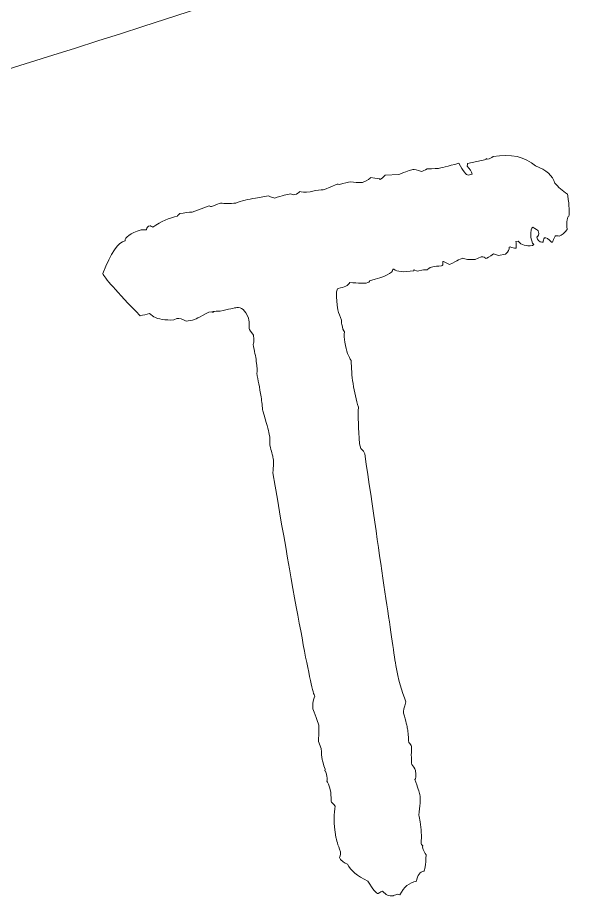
# Model space of a CAD drawing. Header units: inches. Extents: x 1.5 to 13.4, y -15.7 to -0.7.
# Drawn here: x 7.085 to 7.763, y -6.416 to -5.369 of the extents above; entities that cross this region are included whole.
import ezdxf

# ---------------------------------------------------------------- set-up
doc = ezdxf.new("R2010")
doc.units = ezdxf.units.IN
doc.header["$MEASUREMENT"] = 0
doc.layers.add('Layer 1', color=7, linetype='Continuous')

msp = doc.modelspace()

# ---------------------------------------------------------------- linework, layer by layer
at = {"layer": 'Layer 1', "lineweight": 0}
for points, knots in [([(5.7105, -5.2193), (5.706, -5.2975), (5.8445, -5.4042), (5.9242, -5.4434), (6.1555, -5.5571), (6.3759, -5.4641), (6.5811, -5.4452), (6.7309, -5.4314), (6.895, -5.3574), (7.0409, -5.3268), (7.1837, -5.2967), (7.3342, -5.2318), (7.4841, -5.1824), (7.6872, -5.1155), (7.9201, -5.0689), (8.1398, -5.0335), (8.2873, -5.0098), (8.4344, -4.9613), (8.5941, -4.9417), (8.7503, -4.9225), (8.9191, -4.8828), (9.0775, -4.8951), (9.1735, -4.9026), (9.2578, -4.9306), (9.3513, -4.9428), (9.6286, -4.9791), (9.7975, -5.1842), (9.7931, -5.4276), (9.7921, -5.4821), (9.7582, -5.5827), (9.723, -5.6242), (9.6868, -5.6668), (9.5022, -5.7277), (9.4998, -5.6263), (9.4983, -5.5628), (9.5914, -5.5763), (9.6268, -5.5534), (9.6473, -5.5401), (9.6754, -5.4983), (9.6813, -5.4815), (9.7521, -5.2798), (9.5197, -5.0769), (9.3124, -5.0459), (9.1091, -5.0153), (8.8387, -5.0137), (8.6473, -5.0311), (8.4803, -5.0463), (8.2962, -5.1228), (8.1361, -5.1553), (8.0332, -5.1762), (7.9289, -5.1787), (7.831, -5.2011), (7.5402, -5.2678), (7.2485, -5.3819), (6.9675, -5.4613), (6.8285, -5.5006), (6.6669, -5.5221), (6.508, -5.5521), (6.3085, -5.5897), (5.949, -5.6692), (5.7568, -5.4966), (5.6499, -5.4005), (5.5347, -5.2289), (5.6288, -5.0291), (5.6633, -4.9559), (5.7913, -4.855), (5.8791, -4.8489), (5.9405, -4.8446), (6.0551, -4.8844), (6.0476, -4.9464), (6.0402, -5.0075), (5.9585, -4.9984), (5.9111, -5.0117), (5.8428, -5.0309), (5.7174, -5.1004), (5.7105, -5.2193)], [0, 0, 0, 0, 1, 1, 1, 2, 2, 2, 3, 3, 3, 4, 4, 4, 5, 5, 5, 6, 6, 6, 7, 7, 7, 8, 8, 8, 9, 9, 9, 10, 10, 10, 11, 11, 11, 12, 12, 12, 13, 13, 13, 14, 14, 14, 15, 15, 15, 16, 16, 16, 17, 17, 17, 18, 18, 18, 19, 19, 19, 20, 20, 20, 21, 21, 21, 22, 22, 22, 23, 23, 23, 24, 24, 24, 25, 25, 25, 25]), ([(7.7386, -5.6213), (7.7356, -5.6251), (7.7324, -5.6277), (7.729, -5.629), (7.7277, -5.6285), (7.7263, -5.6284), (7.7248, -5.6287), (7.7242, -5.6288), (7.723, -5.6312), (7.7211, -5.6361), (7.7211, -5.6361), (7.7201, -5.6362), (7.7201, -5.6362), (7.7164, -5.6323), (7.7136, -5.6306), (7.7116, -5.6309), (7.7104, -5.633), (7.7099, -5.6348), (7.7101, -5.6361), (7.7101, -5.6361), (7.7084, -5.6364), (7.7084, -5.6364), (7.7054, -5.6357), (7.7035, -5.6337), (7.7024, -5.6304), (7.7034, -5.6302), (7.7043, -5.6288), (7.705, -5.626), (7.7046, -5.6249), (7.7043, -5.6238), (7.7041, -5.6228), (7.7038, -5.6218), (7.7017, -5.6203), (7.6977, -5.6184), (7.6962, -5.6187), (7.6954, -5.6228), (7.6954, -5.6308), (7.6954, -5.6308), (7.6973, -5.6373), (7.6973, -5.6373), (7.6973, -5.6373), (7.6989, -5.6391), (7.6989, -5.6391), (7.6989, -5.6391), (7.6973, -5.6401), (7.6973, -5.6401), (7.6898, -5.6414), (7.6843, -5.6397), (7.6805, -5.6352), (7.6805, -5.6352), (7.6777, -5.6356), (7.6777, -5.6356), (7.6781, -5.6375), (7.6782, -5.6401), (7.678, -5.6434), (7.6754, -5.6433), (7.673, -5.6428), (7.6707, -5.6418), (7.6707, -5.6418), (7.6697, -5.642), (7.6697, -5.642), (7.6702, -5.6447), (7.6687, -5.6475), (7.6654, -5.6505), (7.6654, -5.6505), (7.6568, -5.652), (7.6568, -5.652), (7.6568, -5.652), (7.651, -5.6501), (7.651, -5.6501), (7.6464, -5.6535), (7.6432, -5.6554), (7.6415, -5.6557), (7.6411, -5.6541), (7.6394, -5.6535), (7.6363, -5.6537), (7.6363, -5.6537), (7.629, -5.6568), (7.629, -5.6568), (7.6221, -5.6572), (7.6172, -5.6568), (7.6144, -5.6553), (7.613, -5.6556), (7.6078, -5.6581), (7.5988, -5.663), (7.5988, -5.663), (7.5916, -5.6592), (7.5916, -5.6592), (7.5916, -5.6592), (7.5906, -5.6594), (7.5906, -5.6594), (7.5911, -5.6626), (7.5907, -5.6643), (7.5891, -5.6646), (7.5848, -5.6646), (7.5813, -5.6649), (7.5786, -5.6654), (7.5743, -5.667), (7.5723, -5.6683), (7.5725, -5.6693), (7.5725, -5.6693), (7.5678, -5.6693), (7.5678, -5.6693), (7.5678, -5.6693), (7.5602, -5.6706), (7.5602, -5.6706), (7.5602, -5.6706), (7.5566, -5.6691), (7.5566, -5.6691), (7.556, -5.6692), (7.5558, -5.6696), (7.556, -5.6703), (7.544, -5.6723), (7.5361, -5.6717), (7.5322, -5.6683), (7.5322, -5.6683), (7.5312, -5.6685), (7.5312, -5.6685), (7.5312, -5.673), (7.522, -5.6775), (7.5035, -5.6821), (7.5038, -5.6834), (7.5024, -5.6844), (7.4993, -5.6849), (7.4971, -5.6853), (7.4906, -5.6851), (7.4799, -5.6843), (7.4783, -5.6877), (7.4737, -5.6901), (7.4663, -5.6913), (7.4636, -5.6918), (7.4634, -5.7003), (7.4657, -5.717), (7.4669, -5.7209), (7.4684, -5.7249), (7.4701, -5.729), (7.47, -5.7306), (7.4701, -5.7323), (7.4705, -5.7341), (7.4712, -5.7387), (7.4723, -5.7417), (7.4736, -5.7432), (7.4731, -5.7468), (7.4733, -5.7508), (7.474, -5.7552), (7.4759, -5.7661), (7.4785, -5.7734), (7.4817, -5.777), (7.4817, -5.7861), (7.4824, -5.7953), (7.4838, -5.8046), (7.4856, -5.815), (7.4877, -5.8244), (7.4902, -5.8327), (7.4898, -5.8437), (7.4902, -5.8583), (7.4914, -5.8765), (7.4914, -5.8765), (7.4932, -5.8822), (7.4932, -5.8822), (7.4956, -5.8842), (7.4971, -5.8862), (7.4978, -5.8882), (7.5175, -6.0236), (7.5298, -6.1078), (7.5347, -6.1406), (7.5374, -6.1567), (7.5415, -6.1711), (7.5468, -6.1839), (7.5444, -6.1904), (7.5435, -6.1949), (7.5439, -6.1974), (7.5466, -6.2072), (7.5482, -6.2134), (7.5486, -6.2159), (7.5494, -6.2203), (7.5499, -6.2258), (7.5501, -6.2323), (7.552, -6.2341), (7.5531, -6.2356), (7.5535, -6.2367), (7.553, -6.2472), (7.5531, -6.2544), (7.5538, -6.2583), (7.5557, -6.2604), (7.5571, -6.2627), (7.5581, -6.2654), (7.5591, -6.2723), (7.5589, -6.2759), (7.5573, -6.2762), (7.5608, -6.2855), (7.5628, -6.2915), (7.5633, -6.2942), (7.5642, -6.2998), (7.5638, -6.3079), (7.562, -6.3186), (7.5626, -6.3211), (7.5632, -6.3238), (7.5636, -6.3267), (7.565, -6.335), (7.5655, -6.3436), (7.5649, -6.3525), (7.5656, -6.3543), (7.5662, -6.3552), (7.5669, -6.355), (7.5669, -6.355), (7.5665, -6.357), (7.5665, -6.357), (7.5677, -6.3609), (7.5691, -6.364), (7.5709, -6.3661), (7.5701, -6.3787), (7.5691, -6.3852), (7.5679, -6.3854), (7.5634, -6.3861), (7.5605, -6.3902), (7.5593, -6.3975), (7.5509, -6.399), (7.5442, -6.4044), (7.5394, -6.4137), (7.5394, -6.4137), (7.537, -6.4131), (7.537, -6.4131), (7.5334, -6.4137), (7.5317, -6.4142), (7.5318, -6.4148), (7.5318, -6.4148), (7.5313, -6.4148), (7.5313, -6.4148), (7.5269, -6.4156), (7.5228, -6.4138), (7.5189, -6.4094), (7.5179, -6.4096), (7.5162, -6.4105), (7.5139, -6.4121), (7.5117, -6.4124), (7.5075, -6.4076), (7.5015, -6.3975), (7.4886, -6.3914), (7.4806, -6.3846), (7.4774, -6.3771), (7.4764, -6.3773), (7.4735, -6.3755), (7.4687, -6.3718), (7.4687, -6.3718), (7.4677, -6.3691), (7.4677, -6.3691), (7.4688, -6.3664), (7.4692, -6.3641), (7.4689, -6.3624), (7.4657, -6.3539), (7.4639, -6.3482), (7.4633, -6.3451), (7.4608, -6.3282), (7.4606, -6.3158), (7.4627, -6.308), (7.4598, -6.3054), (7.4582, -6.3034), (7.4578, -6.302), (7.4577, -6.2962), (7.4574, -6.2921), (7.457, -6.2899), (7.4552, -6.2831), (7.4537, -6.2793), (7.4527, -6.2784), (7.453, -6.2768), (7.453, -6.275), (7.4528, -6.2729), (7.452, -6.2682), (7.4511, -6.2659), (7.4501, -6.2661), (7.4501, -6.2661), (7.4505, -6.2639), (7.4505, -6.2639), (7.4484, -6.258), (7.4473, -6.2542), (7.447, -6.2525), (7.4466, -6.2493), (7.4463, -6.2448), (7.446, -6.2392), (7.446, -6.2392), (7.4426, -6.2312), (7.4426, -6.2312), (7.4431, -6.2201), (7.4432, -6.2136), (7.4429, -6.2116), (7.4425, -6.2092), (7.4401, -6.2027), (7.4359, -6.1922), (7.4354, -6.1881), (7.4362, -6.183), (7.4382, -6.1769), (7.4347, -6.1734), (7.418, -6.0846), (7.3883, -5.9108), (7.3893, -5.9031), (7.3894, -5.897), (7.3885, -5.8922), (7.3882, -5.89), (7.3868, -5.8853), (7.3846, -5.8781), (7.3851, -5.874), (7.3849, -5.8696), (7.3841, -5.8649), (7.3833, -5.8603), (7.3807, -5.8511), (7.3763, -5.8373), (7.376, -5.8323), (7.3753, -5.8267), (7.3744, -5.8204), (7.3726, -5.8094), (7.3708, -5.8001), (7.3691, -5.7924), (7.3701, -5.7906), (7.3699, -5.7858), (7.3687, -5.7778), (7.3678, -5.7726), (7.3665, -5.766), (7.3648, -5.7579), (7.3658, -5.7577), (7.366, -5.7541), (7.3653, -5.7469), (7.3622, -5.7432), (7.3605, -5.7406), (7.36, -5.7389), (7.3604, -5.7349), (7.3603, -5.7316), (7.3599, -5.7291), (7.3599, -5.7291), (7.3592, -5.7266), (7.3592, -5.7266), (7.3554, -5.7173), (7.3508, -5.7131), (7.3456, -5.714), (7.3425, -5.7146), (7.3359, -5.7161), (7.3255, -5.7185), (7.322, -5.7184), (7.3192, -5.7185), (7.317, -5.7189), (7.317, -5.7189), (7.3172, -5.7199), (7.3172, -5.7199), (7.3172, -5.7199), (7.3149, -5.7193), (7.3149, -5.7193), (7.3149, -5.7193), (7.3122, -5.7197), (7.3122, -5.7197), (7.3012, -5.7256), (7.2948, -5.7287), (7.2929, -5.729), (7.2929, -5.729), (7.2853, -5.7303), (7.2853, -5.7303), (7.2809, -5.7278), (7.2771, -5.7268), (7.2741, -5.7273), (7.2741, -5.7273), (7.2707, -5.7289), (7.2707, -5.7289), (7.26, -5.7294), (7.252, -5.728), (7.2466, -5.725), (7.2466, -5.725), (7.2415, -5.7211), (7.2415, -5.7211), (7.2377, -5.7223), (7.234, -5.7232), (7.2303, -5.7238), (7.2022, -5.6948), (7.1874, -5.678), (7.186, -5.6736), (7.1955, -5.649), (7.2044, -5.636), (7.2127, -5.6346), (7.2119, -5.6302), (7.2182, -5.6259), (7.2316, -5.6217), (7.2316, -5.6217), (7.2378, -5.6217), (7.2378, -5.6217), (7.2376, -5.6205), (7.2385, -5.619), (7.2404, -5.6171), (7.2404, -5.6171), (7.2422, -5.6168), (7.2422, -5.6168), (7.2425, -5.6167), (7.2437, -5.6172), (7.2456, -5.6183), (7.2553, -5.6114), (7.2651, -5.6071), (7.2749, -5.6052), (7.2748, -5.6045), (7.2757, -5.6035), (7.2777, -5.6021), (7.2831, -5.6012), (7.2881, -5.6006), (7.2925, -5.6004), (7.2925, -5.6004), (7.3124, -5.5931), (7.3124, -5.5931), (7.3135, -5.5936), (7.3149, -5.5937), (7.3164, -5.5934), (7.3212, -5.5912), (7.3244, -5.59), (7.3259, -5.5897), (7.3312, -5.5902), (7.3374, -5.5902), (7.3444, -5.5897), (7.3511, -5.5871), (7.3589, -5.5851), (7.3679, -5.5836), (7.3679, -5.5836), (7.3831, -5.581), (7.3831, -5.581), (7.3869, -5.5829), (7.3894, -5.5838), (7.3905, -5.5836), (7.3993, -5.5809), (7.4055, -5.5792), (7.4092, -5.5786), (7.4092, -5.5786), (7.4126, -5.5799), (7.4126, -5.5799), (7.4126, -5.5799), (7.4164, -5.5792), (7.4164, -5.5792), (7.419, -5.5774), (7.4203, -5.5762), (7.4202, -5.5757), (7.4222, -5.5766), (7.4264, -5.5768), (7.4326, -5.5764), (7.4326, -5.5764), (7.439, -5.5746), (7.439, -5.5746), (7.4447, -5.5741), (7.4483, -5.5738), (7.4498, -5.5735), (7.4498, -5.5735), (7.4651, -5.567), (7.4651, -5.567), (7.4658, -5.5669), (7.4667, -5.5671), (7.4678, -5.5675), (7.4732, -5.5659), (7.4777, -5.5648), (7.4813, -5.5642), (7.4852, -5.5649), (7.4899, -5.5652), (7.4952, -5.565), (7.5015, -5.5621), (7.5047, -5.5602), (7.5047, -5.5592), (7.5123, -5.5601), (7.5162, -5.5608), (7.5162, -5.5614), (7.5201, -5.5586), (7.522, -5.5569), (7.5219, -5.5562), (7.5219, -5.5562), (7.5384, -5.5555), (7.5384, -5.5555), (7.5466, -5.5522), (7.552, -5.5503), (7.5549, -5.5498), (7.5568, -5.5495), (7.5603, -5.5502), (7.5654, -5.5519), (7.5668, -5.5517), (7.569, -5.5506), (7.5719, -5.5487), (7.5801, -5.5487), (7.5846, -5.5486), (7.5854, -5.5485), (7.5881, -5.548), (7.5963, -5.5459), (7.6099, -5.5422), (7.615, -5.5519), (7.6187, -5.5566), (7.6209, -5.5562), (7.6209, -5.5562), (7.6257, -5.5554), (7.6257, -5.5554), (7.6248, -5.5521), (7.6228, -5.5488), (7.6196, -5.5455), (7.6199, -5.5442), (7.62, -5.5433), (7.6199, -5.5426), (7.6199, -5.5426), (7.6422, -5.5377), (7.6422, -5.5377), (7.6422, -5.5377), (7.6423, -5.5367), (7.6423, -5.5367), (7.6423, -5.5367), (7.6443, -5.5374), (7.6443, -5.5374), (7.6466, -5.537), (7.6487, -5.5359), (7.6505, -5.5342), (7.6718, -5.5306), (7.6886, -5.5343), (7.7009, -5.5454), (7.7137, -5.5502), (7.7214, -5.5571), (7.7239, -5.566), (7.728, -5.5704), (7.733, -5.5747), (7.739, -5.5791), (7.739, -5.5791), (7.7395, -5.581), (7.7395, -5.581), (7.7411, -5.5929), (7.7415, -5.601), (7.7408, -5.6053), (7.7386, -5.6057), (7.7379, -5.611), (7.7386, -5.6213)], [0, 0, 0, 0, 1, 1, 1, 2, 2, 2, 3, 3, 3, 4, 4, 4, 5, 5, 5, 6, 6, 6, 7, 7, 7, 8, 8, 8, 9, 9, 9, 10, 10, 10, 11, 11, 11, 12, 12, 12, 13, 13, 13, 14, 14, 14, 15, 15, 15, 16, 16, 16, 17, 17, 17, 18, 18, 18, 19, 19, 19, 20, 20, 20, 21, 21, 21, 22, 22, 22, 23, 23, 23, 24, 24, 24, 25, 25, 25, 26, 26, 26, 27, 27, 27, 28, 28, 28, 29, 29, 29, 30, 30, 30, 31, 31, 31, 32, 32, 32, 33, 33, 33, 34, 34, 34, 35, 35, 35, 36, 36, 36, 37, 37, 37, 38, 38, 38, 39, 39, 39, 40, 40, 40, 41, 41, 41, 42, 42, 42, 43, 43, 43, 44, 44, 44, 45, 45, 45, 46, 46, 46, 47, 47, 47, 48, 48, 48, 49, 49, 49, 50, 50, 50, 51, 51, 51, 52, 52, 52, 53, 53, 53, 54, 54, 54, 55, 55, 55, 56, 56, 56, 57, 57, 57, 58, 58, 58, 59, 59, 59, 60, 60, 60, 61, 61, 61, 62, 62, 62, 63, 63, 63, 64, 64, 64, 65, 65, 65, 66, 66, 66, 67, 67, 67, 68, 68, 68, 69, 69, 69, 70, 70, 70, 71, 71, 71, 72, 72, 72, 73, 73, 73, 74, 74, 74, 75, 75, 75, 76, 76, 76, 77, 77, 77, 78, 78, 78, 79, 79, 79, 80, 80, 80, 81, 81, 81, 82, 82, 82, 83, 83, 83, 84, 84, 84, 85, 85, 85, 86, 86, 86, 87, 87, 87, 88, 88, 88, 89, 89, 89, 90, 90, 90, 91, 91, 91, 92, 92, 92, 93, 93, 93, 94, 94, 94, 95, 95, 95, 96, 96, 96, 97, 97, 97, 98, 98, 98, 99, 99, 99, 100, 100, 100, 101, 101, 101, 102, 102, 102, 103, 103, 103, 104, 104, 104, 105, 105, 105, 106, 106, 106, 107, 107, 107, 108, 108, 108, 109, 109, 109, 110, 110, 110, 111, 111, 111, 112, 112, 112, 113, 113, 113, 114, 114, 114, 115, 115, 115, 116, 116, 116, 117, 117, 117, 118, 118, 118, 119, 119, 119, 120, 120, 120, 121, 121, 121, 122, 122, 122, 123, 123, 123, 124, 124, 124, 125, 125, 125, 126, 126, 126, 127, 127, 127, 128, 128, 128, 129, 129, 129, 130, 130, 130, 131, 131, 131, 132, 132, 132, 133, 133, 133, 134, 134, 134, 135, 135, 135, 136, 136, 136, 137, 137, 137, 138, 138, 138, 139, 139, 139, 140, 140, 140, 141, 141, 141, 142, 142, 142, 143, 143, 143, 144, 144, 144, 145, 145, 145, 146, 146, 146, 147, 147, 147, 148, 148, 148, 149, 149, 149, 150, 150, 150, 151, 151, 151, 152, 152, 152, 153, 153, 153, 154, 154, 154, 155, 155, 155, 156, 156, 156, 157, 157, 157, 158, 158, 158, 159, 159, 159, 160, 160, 160, 161, 161, 161, 162, 162, 162, 163, 163, 163, 164, 164, 164, 165, 165, 165, 166, 166, 166, 167, 167, 167, 168, 168, 168, 169, 169, 169, 170, 170, 170, 171, 171, 171, 172, 172, 172, 173, 173, 173, 174, 174, 174, 174])]:
    msp.add_open_spline(points, degree=3, knots=knots, dxfattribs=at)

doc.saveas('drawing.dxf')
